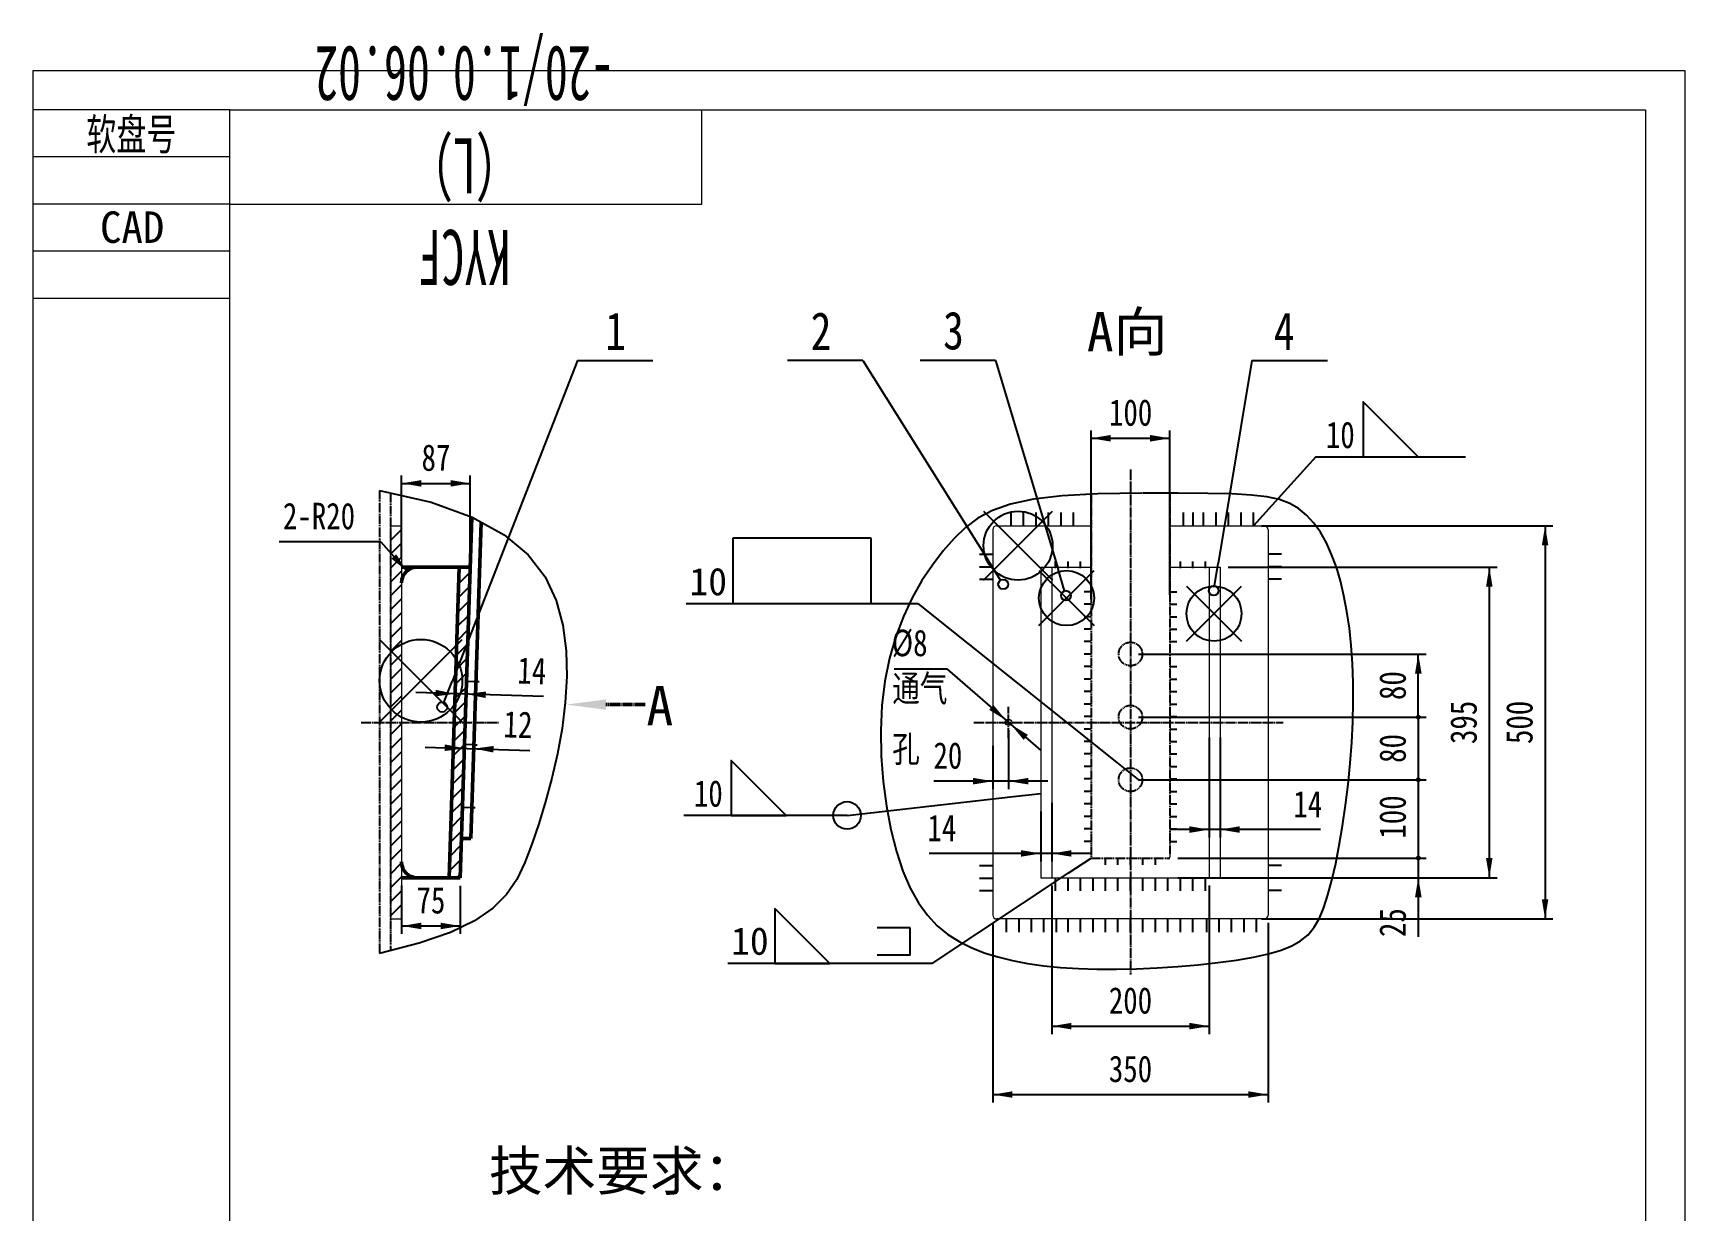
# Model space of a CAD drawing. Header units: millimetres. Extents: x 1505 to 130937, y -44938 to 37032.
# Drawn here: x 50762 to 52862, y -15433 to -13935 of the extents above; entities that cross this region are included whole.
import ezdxf

# ---------------------------------------------------------------- set-up
doc = ezdxf.new("R2010")
doc.units = ezdxf.units.MM
for name, pattern in [('ACISOTGB', [16, 11, -1, 1, -1, 1, -1]), ('AM_ISO08W050', [16, 13, -1, 1, -1]), ('AM_ISO08W050_1_1', [16, 13, -1, 1, -1]), ('AM_ISO08W050x2', [16, 13, -1, 1, -1])]:
    doc.linetypes.add(name, pattern=pattern)
doc.layers.get('0').update_dxf_attribs({"lineweight": 35})
for name, color, linetype, lineweight in [('1轮廓实线层', 7, 'Continuous', 18), ('6', 2, 'Continuous', 18), ('AM_0', 7, 'Continuous', 50), ('AM_1', 3, 'ACISOTGB', 25), ('AM_10', 7, 'AM_ISO08W050_1_1', 50), ('AM_12', 7, 'Continuous', 50), ('AM_4', 3, 'Continuous', 25), ('AM_5', 3, 'Continuous', 25), ('AM_6', 2, 'Continuous', 15), ('AM_7', 4, 'AM_ISO08W050', 25), ('AM_8', 1, 'Continuous', 25), ('AM_PAREF', 4, 'Continuous', 25), ('CDRAFT0', 7, 'Continuous', 18), ('RAHM2', 1, 'Continuous', 18), ('RAHM3', 2, 'Continuous', 18), ('RAHM5', 7, 'Continuous', 18), ('TILE1', 5, 'Continuous', 18), ('图层2', 2, 'Continuous', 18)]:
    doc.layers.add(name, color=color, linetype=linetype, lineweight=lineweight)
doc.styles.add('ACANSTS', font='')
doc.styles.add('ACGBTS_0.614814', font='', dxfattribs={"width": 0.61354})
doc.styles.add('HZ', font='', dxfattribs={"width": 0.7})
doc.styles.get("Standard").update_dxf_attribs({"font": 'txt', "width": 0.8})
doc.styles.get('ACANSTS').set_extended_font_data('宋体')
doc.styles.get('ACGBTS_0.614814').set_extended_font_data('宋体')
doc.styles.get('HZ').set_extended_font_data('宋体')
doc.dimstyles.new('AM_GB$0', dxfattribs={"dimtxt": 3.371484, "dimasz": 2.5, "dimexe": 1, "dimexo": 1, "dimgap": 2.088633, "dimtad": 1, "dimdsep": 46, "dimtxsty": 'Standard', "dimblk": 'NONE', "dimcen": 0, "dimdle": 5, "dimclrd": 256, "dimclre": 256, "dimclrt": 2, "dimadec": 0, "dimazin": 2, "dimtfac": 0.707107, "dimtdec": 3, "dimtmove": 2, "dimatfit": 3, "dimfxl": 1, "dimfrac": 2, "dimtolj": 1, "dimlwd": 18, "dimarcsym": 0})
doc.dimstyles.new('AM_GB$3', dxfattribs={"dimtxt": 3.371484, "dimasz": 2.5, "dimexe": 1, "dimexo": 1, "dimgap": 2.088633, "dimtad": 1, "dimdsep": 46, "dimtxsty": 'Standard', "dimblk": 'NONE', "dimcen": 0, "dimdle": 5, "dimclrd": 256, "dimclre": 256, "dimclrt": 2, "dimadec": 0, "dimazin": 2, "dimtfac": 0.707107, "dimtdec": 3, "dimtmove": 2, "dimatfit": 0, "dimfxl": 1, "dimfrac": 2, "dimtolj": 1, "dimlwd": 18, "dimarcsym": 0})
doc.dimstyles.new('AM_GB$4', dxfattribs={"dimtxt": 3.371484, "dimasz": 2.5, "dimexe": 1, "dimexo": 1, "dimgap": 2.088633, "dimtad": 1, "dimdsep": 46, "dimtxsty": 'Standard', "dimblk": 'NONE', "dimcen": 0, "dimdle": 5, "dimclrd": 256, "dimclre": 256, "dimclrt": 2, "dimadec": 0, "dimazin": 2, "dimtfac": 0.707107, "dimtdec": 3, "dimtofl": 0, "dimtmove": 2, "dimatfit": 0, "dimfxl": 1, "dimfrac": 2, "dimtolj": 1, "dimlwd": 18, "dimarcsym": 0})

# ---------------------------------------------------------------- blocks, each defined once
blk = doc.blocks.new('*X34')
at = {"layer": 'AM_PAREF'}
for p, q in [((51970.2, -14630.4), (52057.7, -14542.9)), ((51970.2, -14542.9), (52057.7, -14630.4))]:
    blk.add_line(p, q, dxfattribs=at)
blk.add_circle((52014, -14586.6), 43.8, dxfattribs=at)
blk = doc.blocks.new('*X35')
at = {"layer": 'AM_PAREF'}
for p, q in [((52228.1, -14708.1), (52298.1, -14638.1)), ((52228.1, -14638.1), (52298.1, -14708.1))]:
    blk.add_line(p, q, dxfattribs=at)
blk.add_circle((52263.1, -14673.1), 35, dxfattribs=at)
blk = doc.blocks.new('*X36')
at = {"layer": 'AM_PAREF'}
for p, q in [((52040.6, -14688.3), (52110.6, -14618.3)), ((52040.6, -14618.3), (52110.6, -14688.3))]:
    blk.add_line(p, q, dxfattribs=at)
blk.add_circle((52075.6, -14653.3), 35, dxfattribs=at)
blk = doc.blocks.new('*X151')
at = {"layer": 'CDRAFT0'}
for p, q in [((850, 2800), (850, 2920)), ((250, 2800), (850, 2800)), ((250, 50), (0, 50))]:
    blk.add_line(p, q, dxfattribs=at)
blk.add_lwpolyline([(250, 50), (250, 2920), (2050, 2920), (2050, 50), (250, 50)], dxfattribs=at)
at = {"layer": 'RAHM2'}
for p, q in [((250, 2860), (0, 2860)), ((250, 2740), (0, 2740)), ((250, 1130), (0, 1130)), ((250, 1010), (0, 1010)), ((250, 890), (0, 890)), ((250, 770), (0, 770)), ((250, 650), (0, 650)), ((250, 530), (0, 530)), ((250, 410), (0, 410)), ((250, 290), (0, 290)), ((250, 170), (0, 170)), ((250, 110), (0, 110))]:
    blk.add_line(p, q, dxfattribs=at)
at = {"layer": 'RAHM3'}
for p, q in [((250, 2920), (0, 2920)), ((250, 2800), (0, 2800)), ((250, 2680), (0, 2680)), ((250, 1070), (0, 1070)), ((250, 950), (0, 950)), ((250, 830), (0, 830)), ((250, 710), (0, 710)), ((250, 590), (0, 590)), ((250, 470), (0, 470)), ((250, 350), (0, 350)), ((250, 230), (0, 230))]:
    blk.add_line(p, q, dxfattribs=at)
at = {"layer": 'TILE1'}
blk.add_line((0, 0), (0, 2970), dxfattribs=at)
blk.add_lwpolyline([(0, 2970), (2100, 2970), (2100, 0), (0, 0)], dxfattribs=at)
at = {"layer": '6', "color": 1, "insert": (1915.8, 38.2), "char_height": 24.08, "width": 206.172, "attachment_point": 1, "line_spacing_factor": 1.37}
blk.add_mtext('原图幅：A4', dxfattribs=at)
at = {"layer": 'RAHM2', "char_height": 40, "attachment_point": 8}
for s, insert, width, style in [('软盘号', (125, 2864.4), 172.433, 'HZ'), ('CAD', (126, 2750), 122.333, 'ACANSTS'), ('借用件登记', (125, 594), 293.533, 'HZ'), ('描    图', (125, 534.7), 231, 'HZ'), ('描    校', (125, 414.4), 233.8, 'HZ'), ('旧底图登记号', (125, 293.8), 345.567, 'HZ'), ('底图登记号', (125, 173.8), 292.833, 'HZ')]:
    blk.add_mtext(s, dxfattribs=dict(at, insert=insert, width=width, style=style))
at = {"layer": 'RAHM5', "insert": (548.4, 2857.3), "char_height": 70, "width": 127.167, "attachment_point": 5, "rotation": 180, "style": 'ACGBTS_0.614814'}
blk.add_mtext('KYCF（L）-20/1.0.06.02', dxfattribs=at)
blk = doc.blocks.new('*X153')
at = {"layer": 'AM_5'}
for points in [[(52684, -14561.3), (52688.1, -14586.3), (52679.8, -14586.3)], [(52684, -15061.4), (52688.1, -15036.4), (52679.8, -15036.4)]]:
    blk.add_hatch(color=256, dxfattribs=at).paths.add_polyline_path(points, flags=0)
for p, q in [((52323.3, -14561.3), (52694, -14561.3)), ((52684, -14561.3), (52684, -15061.4)), ((52323.3, -15061.4), (52694, -15061.4))]:
    blk.add_line(p, q, dxfattribs=at)
at = {"layer": 'AM_5', "color": 2, "insert": (52651.5, -14811.4), "char_height": 33.71, "width": 75, "attachment_point": 5, "rotation": 90, "line_spacing_factor": 1.37}
blk.add_mtext('500', dxfattribs=at)
blk = doc.blocks.new('_NONE')
blk = doc.blocks.new('*X154')
at = {"layer": 'AM_5'}
for points in [[(52613, -14613.9), (52617.2, -14638.9), (52608.9, -14638.9)], [(52613, -15008.9), (52617.2, -14983.9), (52608.9, -14983.9)]]:
    blk.add_hatch(color=256, dxfattribs=at).paths.add_polyline_path(points, flags=0)
for p, q in [((52280.9, -14613.9), (52623, -14613.9)), ((52613, -14613.9), (52613, -15008.9)), ((52266.9, -15008.9), (52623, -15008.9))]:
    blk.add_line(p, q, dxfattribs=at)
at = {"layer": 'AM_5', "color": 2, "insert": (52580.5, -14811.4), "char_height": 33.71, "width": 75, "attachment_point": 5, "rotation": 90, "line_spacing_factor": 1.37}
blk.add_mtext('395', dxfattribs=at)
blk = doc.blocks.new('*X155')
at = {"layer": 'AM_8'}
for p, q in [((51303.5, -14616.6), (51306.1, -14613.9)), ((51302.9, -14634.8), (51317.3, -14620.4)), ((51301.7, -14671.4), (51316.2, -14656.9)), ((51302.3, -14653.1), (51316.8, -14638.6)), ((51301.1, -14689.6), (51315.6, -14675.1)), ((51300.5, -14707.9), (51315, -14693.4)), ((51300, -14726.1), (51314.4, -14711.7)), ((51299.4, -14744.4), (51313.8, -14729.9)), ((51298.8, -14762.7), (51313.3, -14748.2)), ((51298.2, -14780.9), (51312.7, -14766.5)), ((51297, -14817.4), (51311.5, -14803)), ((51297.6, -14799.2), (51312.1, -14784.7)), ((51296.5, -14835.7), (51310.9, -14821.2)), ((51295.9, -14854), (51310.3, -14839.5)), ((51295.3, -14872.2), (51309.8, -14857.8)), ((51294.7, -14890.5), (51309.2, -14876)), ((51294.1, -14908.8), (51308.6, -14894.3)), ((51292.9, -14945.3), (51307.4, -14930.8)), ((51293.5, -14927), (51308, -14912.6)), ((51292.4, -14963.5), (51306.8, -14949.1)), ((51291.8, -14981.8), (51306.2, -14967.3)), ((51291.2, -15000.1), (51305.7, -14985.6)), ((51300, -15008.9), (51305.1, -15003.9))]:
    blk.add_line(p, q, dxfattribs=at)
blk = doc.blocks.new('*X156')
at = {"layer": 'AM_8'}
for p, q in [((51216.4, -14562.2), (51217.2, -14561.4)), ((51216.4, -14579.9), (51230.4, -14565.9)), ((51216.4, -14597.6), (51230.4, -14583.6)), ((51216.4, -14615.3), (51230.4, -14601.3)), ((51216.4, -14633), (51230.4, -14619)), ((51216.4, -14650.6), (51230.4, -14636.6)), ((51216.4, -14668.3), (51230.4, -14654.3)), ((51216.4, -14686), (51230.4, -14672)), ((51216.4, -14703.7), (51230.4, -14689.7)), ((51216.4, -14721.3), (51230.4, -14707.3)), ((51216.4, -14739), (51230.4, -14725)), ((51216.4, -14756.7), (51230.4, -14742.7)), ((51216.4, -14774.4), (51230.4, -14760.4)), ((51216.4, -14792.1), (51230.4, -14778.1)), ((51216.4, -14809.7), (51230.4, -14795.7)), ((51216.4, -14827.4), (51230.4, -14813.4)), ((51216.4, -14845.1), (51230.4, -14831.1)), ((51216.4, -14862.8), (51230.4, -14848.8)), ((51216.4, -14880.4), (51230.4, -14866.4)), ((51216.4, -14898.1), (51230.4, -14884.1)), ((51216.4, -14915.8), (51230.4, -14901.8)), ((51216.4, -14933.5), (51230.4, -14919.5)), ((51216.4, -14951.2), (51230.4, -14937.2)), ((51216.4, -14968.8), (51230.4, -14954.8)), ((51216.4, -14986.5), (51230.4, -14972.5)), ((51216.4, -15004.2), (51230.4, -14990.2)), ((51216.4, -15021.9), (51230.4, -15007.9)), ((51216.4, -15039.5), (51230.4, -15025.5)), ((51216.4, -15057.2), (51230.4, -15043.2)), ((51229.9, -15061.4), (51230.4, -15060.9))]:
    blk.add_line(p, q, dxfattribs=at)
blk = doc.blocks.new('*X157')
at = {"layer": 'AM_5'}
for points in [[(51230.4, -14507.4), (51255.4, -14503.3), (51255.4, -14511.6)], [(51317.6, -14507.4), (51292.6, -14503.3), (51292.6, -14511.6)]]:
    blk.add_hatch(color=256, dxfattribs=at).paths.add_polyline_path(points, flags=0)
for p, q in [((51230.4, -14603.9), (51230.4, -14497.4)), ((51230.4, -14507.4), (51317.6, -14507.4)), ((51317.6, -14603.9), (51317.6, -14497.4))]:
    blk.add_line(p, q, dxfattribs=at)
at = {"layer": 'AM_5', "color": 2, "insert": (51274, -14474.9), "char_height": 33.71, "width": 48, "attachment_point": 5, "line_spacing_factor": 1.37}
blk.add_mtext('87', dxfattribs=at)
blk = doc.blocks.new('*X158')
at = {"layer": 'AM_5'}
for points in [[(51230.4, -15070.3), (51255.4, -15066.1), (51255.4, -15074.4)], [(51304.9, -15070.3), (51279.9, -15066.1), (51279.9, -15074.4)]]:
    blk.add_hatch(color=256, dxfattribs=at).paths.add_polyline_path(points, flags=0)
for p, q in [((51230.4, -15018.9), (51230.4, -15080.3)), ((51304.9, -15019.4), (51304.9, -15080.3)), ((51230.4, -15070.3), (51304.9, -15070.3))]:
    blk.add_line(p, q, dxfattribs=at)
at = {"layer": 'AM_5', "color": 2, "insert": (51267.6, -15037.8), "char_height": 33.71, "width": 48, "attachment_point": 5, "line_spacing_factor": 1.37}
blk.add_mtext('75', dxfattribs=at)
blk = doc.blocks.new('*X159')
at = {"layer": 'AM_5'}
for points in [[(51298.4, -14775), (51273.3, -14778.3), (51273.5, -14770)], [(51312.4, -14775.4), (51337.2, -14780.4), (51337.5, -14772.1)]]:
    blk.add_hatch(color=256, dxfattribs=at).paths.add_polyline_path(points, flags=0)
for p, q in [((51410.8, -14778.6), (51248.4, -14773.4)), ((51297.5, -14801.4), (51298.7, -14765)), ((51311.6, -14801.4), (51312.7, -14765.4))]:
    blk.add_line(p, q, dxfattribs=at)
at = {"layer": 'AM_5', "color": 2, "insert": (51395.9, -14745.6), "char_height": 33.71, "width": 44.76, "attachment_point": 5, "rotation": 358.1672, "line_spacing_factor": 1.37}
blk.add_mtext('14', dxfattribs=at)
blk = doc.blocks.new('*X160')
at = {"layer": 'AM_5'}
for points in [[(51310.2, -14844.4), (51285.3, -14839.4), (51285.1, -14847.8)], [(51322.2, -14844.8), (51347.3, -14841.4), (51347, -14849.7)]]:
    blk.add_hatch(color=256, dxfattribs=at).paths.add_polyline_path(points, flags=0)
for p, q in [((51260.2, -14842.8), (51393.2, -14847.1)), ((51310.4, -14838.2), (51310.5, -14834.4)), ((51322.4, -14838.6), (51322.5, -14834.8))]:
    blk.add_line(p, q, dxfattribs=at)
at = {"layer": 'AM_5', "color": 2, "insert": (51378.3, -14814.1), "char_height": 33.71, "width": 43.26, "attachment_point": 5, "rotation": 358.1672, "line_spacing_factor": 1.37}
blk.add_mtext('12', dxfattribs=at)
blk = doc.blocks.new('*X161')
at = {"layer": 'AM_5'}
blk.add_hatch(color=256, dxfattribs=at).paths.add_polyline_path([(51237, -14619), (51223.5, -14597.6), (51217.3, -14603.1)], flags=0)
for q in [(51074.8, -14581.7), (51237, -14619)]:
    blk.add_line((51203.8, -14581.7), q, dxfattribs=at)
at = {"layer": 'AM_5', "color": 2, "insert": (51125.3, -14549.2), "char_height": 33.71, "width": 194, "attachment_point": 5, "line_spacing_factor": 1.37}
blk.add_mtext('2-R20', dxfattribs=at)
blk = doc.blocks.new('*X162')
at = {"layer": 'AM_5'}
for points in [[(51981.9, -15284.7), (52006.9, -15280.5), (52006.9, -15288.8)], [(52331.9, -15284.7), (52306.9, -15280.5), (52306.9, -15288.8)]]:
    blk.add_hatch(color=256, dxfattribs=at).paths.add_polyline_path(points, flags=0)
for p, q in [((51981.9, -15066.4), (51981.9, -15294.7)), ((52331.9, -15066.4), (52331.9, -15294.7)), ((51981.9, -15284.7), (52331.9, -15284.7))]:
    blk.add_line(p, q, dxfattribs=at)
at = {"layer": 'AM_5', "color": 2, "insert": (52156.9, -15252.2), "char_height": 33.71, "width": 75, "attachment_point": 5, "line_spacing_factor": 1.37}
blk.add_mtext('350', dxfattribs=at)
blk = doc.blocks.new('*X163')
at = {"layer": 'AM_5'}
for points in [[(52056.9, -15197.7), (52081.9, -15193.5), (52081.9, -15201.8)], [(52256.9, -15197.7), (52231.9, -15193.5), (52231.9, -15201.8)]]:
    blk.add_hatch(color=256, dxfattribs=at).paths.add_polyline_path(points, flags=0)
for p, q in [((52056.9, -15018.9), (52056.9, -15207.7)), ((52256.9, -15018.9), (52256.9, -15207.7)), ((52056.9, -15197.7), (52256.9, -15197.7))]:
    blk.add_line(p, q, dxfattribs=at)
at = {"layer": 'AM_5', "color": 2, "insert": (52156.9, -15165.2), "char_height": 33.71, "width": 75, "attachment_point": 5, "line_spacing_factor": 1.37}
blk.add_mtext('200', dxfattribs=at)
blk = doc.blocks.new('*X164')
at = {"layer": 'AM_5'}
for points in [[(52106.9, -14450.1), (52131.9, -14445.9), (52131.9, -14454.3)], [(52206.9, -14450.1), (52181.9, -14445.9), (52181.9, -14454.3)]]:
    blk.add_hatch(color=256, dxfattribs=at).paths.add_polyline_path(points, flags=0)
for p, q in [((52106.9, -14654.5), (52106.9, -14440.1)), ((52206.9, -14649), (52206.9, -14440.1)), ((52106.9, -14450.1), (52206.9, -14450.1))]:
    blk.add_line(p, q, dxfattribs=at)
at = {"layer": 'AM_5', "color": 2, "insert": (52157.1, -14417.6), "char_height": 33.71, "width": 69, "attachment_point": 5, "line_spacing_factor": 1.37}
blk.add_mtext('100', dxfattribs=at)
blk = doc.blocks.new('*X165')
at = {"layer": 'AM_5'}
for points in [[(52256.9, -14947.7), (52231.9, -14951.9), (52231.9, -14943.5)], [(52270.9, -14947.7), (52295.9, -14951.9), (52295.9, -14943.5)]]:
    blk.add_hatch(color=256, dxfattribs=at).paths.add_polyline_path(points, flags=0)
for p, q in [((52256.9, -14830.4), (52256.9, -14957.7)), ((52270.9, -14830.4), (52270.9, -14957.7)), ((52398.3, -14947.7), (52206.9, -14947.7))]:
    blk.add_line(p, q, dxfattribs=at)
at = {"layer": 'AM_5', "color": 2, "insert": (52382.3, -14915.2), "char_height": 33.71, "width": 43.5, "attachment_point": 5, "line_spacing_factor": 1.37}
blk.add_mtext('14', dxfattribs=at)
blk = doc.blocks.new('*X166')
at = {"layer": 'AM_5'}
for points in [[(52042.9, -14978.1), (52017.9, -14982.2), (52017.9, -14973.9)], [(52056.9, -14978.1), (52081.9, -14982.2), (52081.9, -14973.9)]]:
    blk.add_hatch(color=256, dxfattribs=at).paths.add_polyline_path(points, flags=0)
for p, q in [((52042.9, -14924.6), (52042.9, -14988.1)), ((52056.9, -14913.8), (52056.9, -14988.1)), ((52106.9, -14978.1), (51901.1, -14978.1))]:
    blk.add_line(p, q, dxfattribs=at)
at = {"layer": 'AM_5', "color": 2, "insert": (51917.1, -14945.6), "char_height": 33.71, "width": 43.5, "attachment_point": 5, "line_spacing_factor": 1.37}
blk.add_mtext('14', dxfattribs=at)
blk = doc.blocks.new('*X167')
at = {"layer": 'AM_5'}
h = blk.add_hatch(color=256, dxfattribs=at)
edge = h.paths.add_edge_path(flags=0)
edge.add_arc((52522.8, -14983.9), 3.12, 0, 360)
blk.add_hatch(color=256, dxfattribs=at).paths.add_polyline_path([(52522.8, -15008.9), (52527, -15033.9), (52518.6, -15033.9)], flags=0)
for p, q in [((52522.8, -14933.9), (52522.8, -15084)), ((52216.9, -14983.9), (52532.8, -14983.9)), ((52216.9, -15008.9), (52532.8, -15008.9))]:
    blk.add_line(p, q, dxfattribs=at)
at = {"layer": 'AM_5', "color": 2, "insert": (52490.3, -15066), "char_height": 33.71, "width": 48, "attachment_point": 5, "rotation": 90, "line_spacing_factor": 1.37}
blk.add_mtext('25', dxfattribs=at)
blk = doc.blocks.new('_DOTSMALL')
at = {"color": 0, "linetype": 'ByBlock', "const_width": 0.5}
blk.add_lwpolyline([(-0.0625, 0, 1), (0.0625, 0, 1)], format="xyb", close=True, dxfattribs=at)
blk = doc.blocks.new('*X169')
at = {"layer": 'AM_5'}
h = blk.add_hatch(color=256, dxfattribs=at)
edge = h.paths.add_edge_path(flags=0)
edge.add_arc((52522.8, -14884.3), 3.12, 0, 360)
h = blk.add_hatch(color=256, dxfattribs=at)
edge = h.paths.add_edge_path(flags=0)
edge.add_arc((52522.8, -14983.9), 3.12, 0, 360)
for p, q in [((52166.9, -14884.3), (52532.8, -14884.3)), ((52522.8, -14884.3), (52522.8, -14983.9)), ((52216.9, -14983.9), (52532.8, -14983.9))]:
    blk.add_line(p, q, dxfattribs=at)
at = {"layer": 'AM_5', "color": 2, "insert": (52490.3, -14931.7), "char_height": 33.71, "width": 69, "attachment_point": 5, "rotation": 90, "line_spacing_factor": 1.37}
blk.add_mtext('100', dxfattribs=at)
blk = doc.blocks.new('*X170')
at = {"layer": 'AM_5'}
h = blk.add_hatch(color=256, dxfattribs=at)
edge = h.paths.add_edge_path(flags=0)
edge.add_arc((52522.8, -14804.8), 3.12, 0, 360)
h = blk.add_hatch(color=256, dxfattribs=at)
edge = h.paths.add_edge_path(flags=0)
edge.add_arc((52522.8, -14884.3), 3.12, 0, 360)
for p, q in [((52166.9, -14804.8), (52532.8, -14804.8)), ((52522.8, -14804.8), (52522.8, -14884.3)), ((52166.9, -14884.3), (52532.8, -14884.3))]:
    blk.add_line(p, q, dxfattribs=at)
at = {"layer": 'AM_5', "color": 2, "insert": (52490.3, -14844.5), "char_height": 33.71, "width": 48, "attachment_point": 5, "rotation": 90, "line_spacing_factor": 1.37}
blk.add_mtext('80', dxfattribs=at)
blk = doc.blocks.new('*X171')
at = {"layer": 'AM_5'}
blk.add_hatch(color=256, dxfattribs=at).paths.add_polyline_path([(52522.8, -14724.5), (52518.6, -14749.5), (52527, -14749.5)], flags=0)
h = blk.add_hatch(color=256, dxfattribs=at)
edge = h.paths.add_edge_path(flags=0)
edge.add_arc((52522.8, -14804.8), 3.12, 0, 360)
for p, q in [((52166.9, -14724.5), (52532.8, -14724.5)), ((52522.8, -14804.8), (52522.8, -14724.5)), ((52166.9, -14804.8), (52532.8, -14804.8))]:
    blk.add_line(p, q, dxfattribs=at)
at = {"layer": 'AM_5', "color": 2, "insert": (52490.3, -14764.6), "char_height": 33.71, "width": 48, "attachment_point": 5, "rotation": 90, "line_spacing_factor": 1.37}
blk.add_mtext('80', dxfattribs=at)
blk = doc.blocks.new('*X172')
at = {"layer": 'AM_5', "color": 3}
for p, q in [((52392.6, -14473.6), (52336.8, -14535.4)), ((52392.6, -14473.6), (52582.6, -14473.6)), ((52336.8, -14535.4), (52313.3, -14561.4))]:
    blk.add_line(p, q, dxfattribs=at)
at = {"layer": 'AM_5', "color": 2}
blk.add_lwpolyline([(52452.6, -14473.6), (52522.6, -14473.6), (52452.6, -14403.6), (52452.6, -14473.6)], dxfattribs=at)
at = {"layer": 'AM_5', "color": 2, "insert": (52405.3, -14463.1), "char_height": 33.71, "width": 42, "attachment_point": 7, "line_spacing_factor": 1.37}
blk.add_mtext('10', dxfattribs=at)
blk = doc.blocks.new('*X173')
at = {"layer": 'AM_5', "color": 3}
for p, q in [((52077.7, -15003.3), (52106.9, -14983.9)), ((51904.9, -15118), (52077.7, -15003.3)), ((51904.9, -15118), (51644.9, -15118))]:
    blk.add_line(p, q, dxfattribs=at)
at = {"layer": 'AM_5', "color": 2}
for p, q in [((51774.9, -15118), (51704.9, -15048)), ((51704.9, -15048), (51704.9, -15118)), ((51876.9, -15072.5), (51834.9, -15072.5)), ((51876.9, -15107.5), (51876.9, -15072.5)), ((51704.9, -15118), (51774.9, -15118)), ((51876.9, -15107.5), (51834.9, -15107.5))]:
    blk.add_line(p, q, dxfattribs=at)
at = {"layer": 'AM_5', "color": 2, "insert": (51696.9, -15107.5), "char_height": 35, "width": 155, "attachment_point": 9, "style": 'ACANSTS'}
blk.add_mtext('10', dxfattribs=at)
blk = doc.blocks.new('*X174')
at = {"layer": 'AM_5', "color": 2}
for p, q in [((51651.9, -14660.8), (51651.9, -14576.8)), ((51651.9, -14576.8), (51826.9, -14576.8)), ((51826.9, -14576.8), (51826.9, -14660.8))]:
    blk.add_line(p, q, dxfattribs=at)
at = {"layer": 'AM_5', "color": 3}
for p, q in [((51886.9, -14660.8), (51591.9, -14660.8)), ((51886.9, -14660.8), (52139.5, -14862.5)), ((52139.5, -14862.5), (52166.9, -14884.3))]:
    blk.add_line(p, q, dxfattribs=at)
at = {"layer": 'AM_5', "color": 2, "insert": (51644, -14650.3), "char_height": 35, "width": 155, "attachment_point": 9, "style": 'ACANSTS'}
blk.add_mtext('10', dxfattribs=at)
blk = doc.blocks.new('*X181')
at = {"layer": 'AM_5', "color": 3}
for p, q in [((51816.7, -14351), (51720.8, -14351)), ((51816.7, -14351), (51976.5, -14606.1)), ((51991.8, -14630.5), (51976.5, -14606.1))]:
    blk.add_line(p, q, dxfattribs=at)
blk.add_circle((51995.1, -14635.8), 6.25, dxfattribs=at)
at = {"layer": 'AM_5', "color": 2, "insert": (51750.4, -14337.9), "char_height": 48.2, "width": 30, "attachment_point": 7, "line_spacing_factor": 1.37}
blk.add_mtext('2', dxfattribs=at)
blk = doc.blocks.new('*X182')
at = {"layer": 'AM_5', "color": 3}
for p, q in [((51985.2, -14351), (51889.4, -14351)), ((51985.2, -14351), (52064.8, -14616.6)), ((52073.1, -14644.1), (52064.8, -14616.6))]:
    blk.add_line(p, q, dxfattribs=at)
blk.add_circle((52074.9, -14650.1), 6.25, dxfattribs=at)
at = {"layer": 'AM_5', "color": 2, "insert": (51918.8, -14337.9), "char_height": 48.2, "width": 30, "attachment_point": 7, "line_spacing_factor": 1.37}
blk.add_mtext('3', dxfattribs=at)
blk = doc.blocks.new('*X183')
at = {"layer": 'AM_5', "color": 3}
for p, q in [((52311.3, -14351), (52268.4, -14609.3)), ((52311.3, -14351), (52407.2, -14351)), ((52263.6, -14637.7), (52268.4, -14609.3))]:
    blk.add_line(p, q, dxfattribs=at)
blk.add_circle((52262.6, -14643.9), 6.25, dxfattribs=at)
at = {"layer": 'AM_5', "color": 2, "insert": (52339.2, -14337.9), "char_height": 48.2, "width": 32.143, "attachment_point": 7, "line_spacing_factor": 1.37}
blk.add_mtext('4', dxfattribs=at)
blk = doc.blocks.new('*X184')
at = {"layer": 'AM_PAREF'}
for p, q in [((51202.4, -14810.9), (51307.4, -14705.9)), ((51202.4, -14705.9), (51307.4, -14810.9))]:
    blk.add_line(p, q, dxfattribs=at)
blk.add_circle((51254.9, -14758.4), 52.5, dxfattribs=at)
blk = doc.blocks.new('*X185')
at = {"layer": 'AM_5', "color": 3}
for p, q in [((51453.8, -14351), (51294.6, -14759.3)), ((51453.8, -14351), (51549.6, -14351)), ((51284.2, -14786.1), (51294.6, -14759.3))]:
    blk.add_line(p, q, dxfattribs=at)
blk.add_circle((51281.9, -14792), 6.25, dxfattribs=at)
at = {"layer": 'AM_5', "color": 2, "insert": (51489.2, -14337.9), "char_height": 48.2, "width": 20, "attachment_point": 7, "line_spacing_factor": 1.37}
blk.add_mtext('1', dxfattribs=at)
blk = doc.blocks.new('*X186')
at = {"layer": 'AM_5', "color": 3}
for p, q in [((51796.6, -14929.7), (52008.1, -14905.6)), ((52008.1, -14905.6), (52042.9, -14901.7)), ((51796.6, -14929.7), (51589.1, -14929.7))]:
    blk.add_line(p, q, dxfattribs=at)
at = {"layer": 'AM_5', "color": 2}
blk.add_lwpolyline([(51649.1, -14929.7), (51719.1, -14929.7), (51649.1, -14859.7), (51649.1, -14929.7)], dxfattribs=at)
blk.add_circle((51796.6, -14929.7), 17.5, dxfattribs=at)
at = {"layer": 'AM_5', "color": 2, "insert": (51601.9, -14919.2), "char_height": 33.71, "width": 42, "attachment_point": 7, "line_spacing_factor": 1.37}
blk.add_mtext('10', dxfattribs=at)
blk = doc.blocks.new('*X187')
at = {"layer": 'AM_5'}
for points in [[(51981.9, -14886.2), (51956.9, -14890.3), (51956.9, -14882)], [(52001.9, -14886.2), (52026.9, -14890.3), (52026.9, -14882)]]:
    blk.add_hatch(color=256, dxfattribs=at).paths.add_polyline_path(points, flags=0)
for p, q in [((52001.9, -14821.4), (52001.9, -14896.2)), ((51981.9, -14841.2), (51981.9, -14896.2)), ((52051.9, -14886.2), (51906.8, -14886.2))]:
    blk.add_line(p, q, dxfattribs=at)
at = {"layer": 'AM_5', "color": 2, "insert": (51924.8, -14853.7), "char_height": 33.71, "width": 48, "attachment_point": 5, "line_spacing_factor": 1.37}
blk.add_mtext('20', dxfattribs=at)
blk = doc.blocks.new('*X188')
at = {"layer": 'AM_5'}
for points in [[(51998.9, -14808.8), (51982.7, -14789.3), (51977.3, -14795.5)], [(52004.9, -14814), (52026.5, -14827.3), (52021.1, -14833.6)]]:
    blk.add_hatch(color=256, dxfattribs=at).paths.add_polyline_path(points, flags=0)
for q in [(51856.7, -14743.6), (52042.7, -14846.8)]:
    blk.add_line((51923.7, -14743.6), q, dxfattribs=at)
at = {"layer": 'AM_5', "color": 2, "insert": (51876.2, -14711.1), "char_height": 33.71, "width": 52.5, "attachment_point": 5, "line_spacing_factor": 1.37}
blk.add_mtext('%%C8', dxfattribs=at)

msp = doc.modelspace()

# ---------------------------------------------------------------- hatches: boundary and pattern name
at = {"layer": 'AM_10', "linetype": 'AM_ISO08W050_1_1', "lineweight": 50}
msp.add_hatch(color=2, dxfattribs=at).paths.add_polyline_path([(51490.01301, -14795.31369), (51440.01301, -14788.73107), (51440.01301, -14788.73107), (51490.01301, -14782.14844)], flags=0)

# ---------------------------------------------------------------- linework, layer by layer
at = {"layer": '1轮廓实线层'}
for p, q in [((51216.35981, -14561.40813), (51216.35981, -15061.40813)), ((51216.35981, -14561.40813), (51230.35981, -14561.40813)), ((51230.35981, -14561.40813), (51230.35981, -15061.40813)), ((51981.88572, -14566.40813), (51981.88572, -15056.40813)), ((51986.88572, -14561.40813), (52106.88572, -14561.40813)), ((52206.88572, -14561.40813), (52326.88572, -14561.40813)), ((52331.88572, -14566.40813), (52331.88572, -15056.40813)), ((52042.88572, -14613.90813), (52106.88572, -14613.90813)), ((52042.88572, -14613.90813), (52042.88572, -15008.90813)), ((52056.88572, -14613.90813), (52056.88572, -15008.90813)), ((52206.88572, -14613.90813), (52270.88572, -14613.90813)), ((52256.88572, -14613.90813), (52256.88572, -15008.90813)), ((52270.88572, -14613.90813), (52270.88572, -15008.90813)), ((52042.88572, -15008.90813), (52270.88572, -15008.90813)), ((52042.88572, -15008.90813), (52270.88572, -15008.90813)), ((51216.35981, -15061.40813), (51230.35981, -15061.40813)), ((52326.88572, -15061.40813), (51986.88572, -15061.40813))]:
    msp.add_line(p, q, dxfattribs=at)
at = {"layer": 'AM_0'}
for p, q in [((51319.59296, -14550.24741), (51304.91633, -15008.90813)), ((51331.39274, -14556.69657), (51318.52242, -14958.90775)), ((51230.35981, -14613.90813), (51317.55589, -14613.90813)), ((51303.54872, -14613.90813), (51290.90916, -15008.90813)), ((51306.45195, -14958.95955), (51318.52242, -14958.90775)), ((51304.91633, -15008.90813), (51230.35981, -15008.90813))]:
    msp.add_line(p, q, dxfattribs=at)
for centre, start, end in [((51250.35981, -14633.90813), 90, 180), ((51250.35981, -14988.90813), 180, 270), ((51250.35981, -14988.90813), 180, 270)]:
    msp.add_arc(centre, 20, start, end, dxfattribs=at)
at = {"layer": 'AM_1', "linetype": 'ACISOTGB', "lineweight": 25}
for p, q in [((51202.35981, -14516.49907), (51202.35981, -15105.32158)), ((51216.35981, -14519.82456), (51216.35981, -15101.70796)), ((52106.88572, -14521.17662), (52106.88572, -14983.90775)), ((52206.88572, -14519.85384), (52206.88572, -14983.90775)), ((52106.88572, -14983.90775), (52206.88572, -14983.90775))]:
    msp.add_line(p, q, dxfattribs=at)
for centre in [(52156.88572, -14724.50256), (52156.88572, -14804.75606), (52156.88572, -14884.33134)]:
    msp.add_circle(centre, 15, dxfattribs=at)
at = {"layer": 'AM_10', "color": 2, "linetype": 'AM_ISO08W050_1_1', "lineweight": 50}
msp.add_line((51540.01301, -14788.73107), (51490.01301, -14788.73107), dxfattribs=at)
at = {"layer": 'AM_4'}
for points in [[(51202.35981, -14516.49907), (51267.71713, -14531.43711), (51319.99088, -14550.3917), (51360.61956, -14572.85808), (51391.04167, -14598.33149), (51412.69573, -14626.30717), (51427.02025, -14656.28037), (51435.45374, -14687.74631), (51439.43471, -14720.20024), (51440.23011, -14753.15956), (51438.42067, -14786.23025), (51434.41557, -14819.04048), (51428.624, -14851.21837), (51421.45512, -14882.3921), (51413.31812, -14912.18979), (51404.62217, -14940.23961), (51395.77644, -14966.1697), (51386.8652, -14989.71103), (51376.67301, -15011.00584), (51363.65951, -15030.2992), (51346.28433, -15047.83618), (51323.00714, -15063.86184), (51292.28755, -15078.62125), (51252.58523, -15092.35948), (51202.35981, -15105.32158)], [(52171.38735, -14519.82456), (52115.46034, -14520.67329), (52069.9999, -14523.24921), (52033.50196, -14527.59693), (52004.46248, -14533.76104), (51981.37742, -14541.78615), (51962.74273, -14551.71685), (51947.05436, -14563.59776), (51932.80825, -14577.47346), (51918.80164, -14593.37538), (51905.03684, -14611.28219), (51891.81742, -14631.15937), (51879.44696, -14652.97241), (51868.22904, -14676.68679), (51858.46723, -14702.268), (51850.46513, -14729.68151), (51844.5263, -14758.89283), (51840.8761, -14789.76473), (51839.42692, -14821.74922), (51840.01291, -14854.1956), (51842.46826, -14886.45317), (51846.62712, -14917.87124), (51852.32365, -14947.79912), (51859.39202, -14975.58611), (51867.66639, -15000.58151), (51877.00739, -15022.29539), (51887.38152, -15040.88088), (51898.78173, -15056.65186), (51911.20098, -15069.92221), (51924.63224, -15081.00584), (51939.06845, -15090.21662), (51954.50259, -15097.86843), (51970.9276, -15104.27518), (51988.33993, -15109.70535), (52006.74988, -15114.24586), (52026.17126, -15117.93823), (52046.61785, -15120.82399), (52068.10345, -15122.94466), (52090.64185, -15124.34177), (52114.24684, -15125.05683), (52138.9322, -15125.13139), (52164.6243, -15124.60323), (52190.89969, -15123.49528), (52217.2475, -15121.82674), (52243.15683, -15119.61679), (52268.11682, -15116.88465), (52291.61658, -15113.64951), (52313.14523, -15109.93056), (52332.19188, -15105.747), (52348.39032, -15101.0652), (52361.9529, -15095.64015), (52373.23662, -15089.17403), (52382.59851, -15081.369), (52390.39558, -15071.92722), (52396.98483, -15060.55086), (52402.72328, -15046.94209), (52407.96794, -15030.80308), (52413.004, -15011.95693), (52417.82942, -14990.71059), (52422.37033, -14967.49192), (52426.55285, -14942.72882), (52430.30314, -14916.84916), (52433.54731, -14890.28082), (52436.21151, -14863.45168), (52438.22186, -14836.78963), (52439.51706, -14810.663), (52440.086, -14785.20205), (52439.93014, -14760.47746), (52439.05092, -14736.55995), (52437.4498, -14713.52022), (52435.12823, -14691.42896), (52432.08766, -14670.35689), (52428.32955, -14650.37471), (52423.85142, -14631.55561), (52418.63509, -14613.98284), (52412.65848, -14597.74211), (52405.8995, -14582.91916), (52398.33603, -14569.59971), (52389.946, -14557.86948), (52380.7073, -14547.81422), (52370.59785, -14539.51964), (52359.43269, -14533.01873), (52346.37547, -14528.13342), (52330.42701, -14524.63293), (52310.5881, -14522.28644), (52285.85954, -14520.86317), (52255.24213, -14520.13229), (52217.73668, -14519.86302), (52172.34399, -14519.82456)]]:
    msp.add_lwpolyline(points, dxfattribs=at)
at = {"layer": 'AM_7', "linetype": 'AM_ISO08W050', "lineweight": 25}
for p, q in [((52156.88572, -14490.00351), (52156.88572, -15131.81713)), ((52001.88572, -14831.24875), (52001.88572, -14791.56752)), ((51178.73105, -14811.40813), (51353.48476, -14811.40813)), ((51957.59886, -14811.40813), (52350.84526, -14811.40813))]:
    msp.add_line(p, q, dxfattribs=at)
at = {"layer": 'AM_7', "linetype": 'AM_ISO08W050x2', "lineweight": 25}
for p, q in [((51311.39955, -14758.94005), (51328.97856, -14759.50256)), ((51308.82867, -14839.28291), (51326.40767, -14839.84542)), ((51306.27007, -14919.24199), (51323.84907, -14919.80449))]:
    msp.add_line(p, q, dxfattribs=at)
at = {"layer": 'AM_8'}
for p, q in [((52005.11471, -14561.34337), (52005.11471, -14544.50264)), ((52020.98971, -14561.34337), (52020.98971, -14544.50264)), ((52036.86471, -14561.34337), (52036.86471, -14544.50264)), ((52052.73971, -14561.34337), (52052.73971, -14544.50264)), ((52068.61471, -14561.34337), (52068.61471, -14544.50264)), ((52084.48971, -14561.34337), (52084.48971, -14544.50264)), ((52224.35917, -14561.34337), (52224.35917, -14544.50264)), ((52236.733, -14561.34337), (52236.733, -14544.50264)), ((52249.84706, -14561.34337), (52249.84706, -14544.50264)), ((52265.72206, -14561.34337), (52265.72206, -14544.50264)), ((52281.59706, -14561.34337), (52281.59706, -14544.50264)), ((52297.47206, -14561.34337), (52297.47206, -14544.50264)), ((52313.34706, -14561.34337), (52313.34706, -14544.50264)), ((51965.04499, -14597.58189), (51981.88572, -14597.58189)), ((51965.04499, -14613.45689), (51981.88572, -14613.45689)), ((52061.63572, -14615.06703), (52061.63572, -14606.64667)), ((52077.51072, -14615.06703), (52077.51072, -14606.64667)), ((52093.38572, -14615.06703), (52093.38572, -14606.64667)), ((52220.38572, -14615.06703), (52220.38572, -14606.64667)), ((52236.26072, -14615.06703), (52236.26072, -14606.64667)), ((52252.13572, -14615.06703), (52252.13572, -14606.64667)), ((52348.72645, -14597.58189), (52331.88572, -14597.58189)), ((52348.72645, -14613.45689), (52331.88572, -14613.45689)), ((51965.04499, -14629.33189), (51981.88572, -14629.33189)), ((52348.72645, -14629.33189), (52331.88572, -14629.33189)), ((52106.48426, -14645.21616), (52098.06389, -14645.21616)), ((52207.28718, -14645.21616), (52215.70754, -14645.21616)), ((52106.48426, -14661.09116), (52098.06389, -14661.09116)), ((52106.48426, -14676.96616), (52098.06389, -14676.96616)), ((52207.28718, -14661.09116), (52215.70754, -14661.09116)), ((52207.28718, -14676.96616), (52215.70754, -14676.96616)), ((52106.48426, -14692.84116), (52098.06389, -14692.84116)), ((52207.28718, -14692.84116), (52215.70754, -14692.84116)), ((52106.48426, -14708.71616), (52098.06389, -14708.71616)), ((52207.28718, -14708.71616), (52215.70754, -14708.71616)), ((52106.48426, -14724.59116), (52098.06389, -14724.59116)), ((52106.48426, -14740.46616), (52098.06389, -14740.46616)), ((52207.28718, -14724.59116), (52215.70754, -14724.59116)), ((52207.28718, -14740.46616), (52215.70754, -14740.46616)), ((52106.48426, -14756.34116), (52098.06389, -14756.34116)), ((52207.28718, -14756.34116), (52215.70754, -14756.34116)), ((52106.48426, -14772.21616), (52098.06389, -14772.21616)), ((52207.28718, -14772.21616), (52215.70754, -14772.21616)), ((52106.48426, -14788.09116), (52098.06389, -14788.09116)), ((52106.48426, -14803.96616), (52098.06389, -14803.96616)), ((52207.28718, -14788.09116), (52215.70754, -14788.09116)), ((52207.28718, -14803.96616), (52215.70754, -14803.96616)), ((52106.48426, -14819.84116), (52098.06389, -14819.84116)), ((52207.28718, -14819.84116), (52215.70754, -14819.84116)), ((52106.48426, -14835.71616), (52098.06389, -14835.71616)), ((52207.28718, -14835.71616), (52215.70754, -14835.71616)), ((52106.48426, -14851.59116), (52098.06389, -14851.59116)), ((52106.48426, -14867.46616), (52098.06389, -14867.46616)), ((52207.28718, -14851.59116), (52215.70754, -14851.59116)), ((52207.28718, -14867.46616), (52215.70754, -14867.46616)), ((52106.48426, -14883.34116), (52098.06389, -14883.34116)), ((52207.28718, -14883.34116), (52215.70754, -14883.34116)), ((52106.48426, -14899.21616), (52098.06389, -14899.21616)), ((52207.28718, -14899.21616), (52215.70754, -14899.21616)), ((52106.48426, -14915.09116), (52098.06389, -14915.09116)), ((52106.48426, -14930.96616), (52098.06389, -14930.96616)), ((52207.28718, -14915.09116), (52215.70754, -14915.09116)), ((52207.28718, -14930.96616), (52215.70754, -14930.96616)), ((52106.48426, -14946.84116), (52098.06389, -14946.84116)), ((52207.28718, -14946.84116), (52215.70754, -14946.84116)), ((52106.48426, -14962.71616), (52098.06389, -14962.71616)), ((52207.28718, -14962.71616), (52215.70754, -14962.71616)), ((51965.04499, -14993.48438), (51981.88572, -14993.48438)), ((52125.13572, -14992.32811), (52125.13572, -14983.90775)), ((52141.01072, -14992.32811), (52141.01072, -14983.90775)), ((52156.88572, -14992.32811), (52156.88572, -14983.90775)), ((52172.76072, -14992.32811), (52172.76072, -14983.90775)), ((52188.63572, -14992.32811), (52188.63572, -14983.90775)), ((52348.72645, -14993.48438), (52331.88572, -14993.48438)), ((51965.04499, -15009.35938), (51981.88572, -15009.35938)), ((52061.63572, -15025.74886), (52061.63572, -15008.90813)), ((52077.51072, -15025.74886), (52077.51072, -15008.90813)), ((52093.38572, -15025.74886), (52093.38572, -15008.90813)), ((52109.26072, -15025.74886), (52109.26072, -15008.90813)), ((52125.13572, -15025.74886), (52125.13572, -15008.90813)), ((52141.01072, -15025.74886), (52141.01072, -15008.90813)), ((52156.88572, -15025.74886), (52156.88572, -15008.90813)), ((52172.76072, -15025.74886), (52172.76072, -15008.90813)), ((52188.63572, -15025.74886), (52188.63572, -15008.90813)), ((52204.51072, -15025.74886), (52204.51072, -15008.90813)), ((52220.38572, -15025.74886), (52220.38572, -15008.90813)), ((52236.26072, -15025.74886), (52236.26072, -15008.90813)), ((52252.13572, -15025.74886), (52252.13572, -15008.90813)), ((52348.72645, -15009.35938), (52331.88572, -15009.35938)), ((51965.04499, -15025.23438), (51981.88572, -15025.23438)), ((52348.72645, -15025.23438), (52331.88572, -15025.23438)), ((51999.32556, -15078.24886), (51999.32556, -15061.40813)), ((52015.20056, -15078.24886), (52015.20056, -15061.40813)), ((52031.07556, -15078.24886), (52031.07556, -15061.40813)), ((52046.95056, -15078.24886), (52046.95056, -15061.40813)), ((52062.82556, -15078.24886), (52062.82556, -15061.40813)), ((52077.51072, -15078.24886), (52077.51072, -15061.40813)), ((52093.38572, -15078.24886), (52093.38572, -15061.40813)), ((52109.26072, -15078.24886), (52109.26072, -15061.40813)), ((52125.13572, -15078.24886), (52125.13572, -15061.40813)), ((52141.01072, -15078.24886), (52141.01072, -15061.40813)), ((52156.88572, -15078.24886), (52156.88572, -15061.40813)), ((52172.76072, -15078.24886), (52172.76072, -15061.40813)), ((52188.63572, -15078.24886), (52188.63572, -15061.40813)), ((52204.51072, -15078.24886), (52204.51072, -15061.40813)), ((52220.38572, -15078.24886), (52220.38572, -15061.40813)), ((52236.26072, -15078.24886), (52236.26072, -15061.40813)), ((52253.77342, -15078.24886), (52253.77342, -15061.40813)), ((52269.64842, -15078.24886), (52269.64842, -15061.40813)), ((52285.52342, -15078.24886), (52285.52342, -15061.40813)), ((52301.39842, -15078.24886), (52301.39842, -15061.40813)), ((52317.27342, -15078.24886), (52317.27342, -15061.40813))]:
    msp.add_line(p, q, dxfattribs=at)
at = {"layer": 'CDRAFT0'}
msp.add_circle((52001.88572, -14811.40813), 4, dxfattribs=at)
for centre, start, end in [((51986.88572, -14566.40813), 90, 180), ((52326.88572, -14566.40813), 0, 90), ((51986.88572, -15056.40813), 180, 270), ((51986.88572, -15056.40813), 180, 270), ((52326.88572, -15056.40813), 270, 0)]:
    msp.add_arc(centre, 5, start, end, dxfattribs=at)

# ---------------------------------------------------------------- block references
at = {"layer": 'AM_12'}
for name in ['*X34', '*X36', '*X35', '*X184']:
    msp.add_blockref(name, (0, 0), dxfattribs=at)
at = {"layer": 'AM_5'}
for name in ['*X185', '*X181', '*X182', '*X183', '*X172', '*X174', '*X186', '*X173']:
    msp.add_blockref(name, (0, 0), dxfattribs=at)
at = {"layer": 'AM_8'}
for name in ['*X156', '*X155']:
    msp.add_blockref(name, (0, 0), dxfattribs=at)
at = {"layer": 'CDRAFT0', "linetype": 'Continuous', "lineweight": 18}
msp.add_blockref('*X151', (50761.78795, -16952.26915), dxfattribs=at)

# ---------------------------------------------------------------- texts
at = {"layer": 'AM_10', "color": 2, "linetype": 'AM_ISO08W050_1_1', "lineweight": 50, "char_height": 50, "attachment_point": 5, "style": 'ACANSTS'}
for s, insert, width in [('A向', (52152.5684, -14317.33312), 228.5714286), ('A', (51558.59146, -14789.95217), 114.2857143)]:
    msp.add_mtext(s, dxfattribs=dict(at, insert=insert, width=width))
at = {"layer": 'AM_6', "insert": (51854.00423, -14751.41069), "char_height": 33.714844, "width": 92.1122981, "attachment_point": 1, "line_spacing_factor": 1.37}
msp.add_mtext('通气孔', dxfattribs=at)
at = {"layer": '图层2', "insert": (51341.29261, -15412.2348), "char_height": 50, "width": 450.8333333, "attachment_point": 7, "style": 'ACANSTS'}
msp.add_mtext('技术要求：', dxfattribs=at)

# ---------------------------------------------------------------- dimensions: what is measured, and where the dimension line sits
at = {"layer": 'AM_5'}
for base, p1, p2, picture, middle in [((52206.88572, -14450.09772), (52106.88572, -14664.49741), (52206.88572, -14658.9566), '*X164', (52157.08645, -14450.09772)), ((52256.88572, -14947.6982), (52270.88572, -14820.4045), (52256.88572, -14820.4045), '*X165', (52382.27533, -14947.6982)), ((52042.88572, -14978.05119), (52056.88572, -14903.84287), (52042.88572, -14914.6384), '*X166', (51917.11064, -14978.05119)), ((51304.902, -15070.25909), (51230.35981, -15008.90813), (51304.902, -15009.35589), '*X158', (51267.6309, -15070.25909)), ((52256.88572, -15197.68038), (52056.88572, -15008.90813), (52256.88572, -15008.90813), '*X163', (52156.88572, -15197.68038)), ((52331.88572, -15284.68072), (51981.88572, -15056.40813), (52331.88572, -15056.40813), '*X162', (52156.88572, -15284.68072))]:
    dim = msp.add_linear_dim(base=base, p1=p1, p2=p2, dimstyle='AM_GB$0', override={"dimscale": 10, "dimsah": 1, "dimtfill": 1, "dimtzin": 8}, dxfattribs=at)
    dim.commit()
    dim.dimension.update_dxf_attribs({"geometry": picture, "text_midpoint": middle, "dimtype": 160})
for base, p1, p2, angle, override, picture, middle in [((51317.55589, -14507.44918), (51230.35981, -14613.90813), (51317.55589, -14613.90813), 0, {"dimscale": 10, "dimsah": 1, "dimtfill": 1, "dimtzin": 8}, '*X157', (51273.95785, -14507.44918)), ((52683.96649, -15061.40813), (52313.34706, -14561.34337), (52313.34706, -15061.40813), 90, {"dimscale": 10, "dimsah": 1, "dimtfill": 1, "dimtzin": 8}, '*X153', (52683.96649, -14811.37575)), ((52613.03401, -15008.90813), (52270.88572, -14613.90813), (52256.88572, -15008.90813), 90, {"dimscale": 10, "dimsah": 1, "dimtfill": 1, "dimtzin": 8}, '*X154', (52613.03401, -14811.40813)), ((51298.39457, -14774.98105), (51311.23611, -14811.40813), (51297.22894, -14811.40813), 178.16722384, {"dimscale": 10, "dimsah": 1, "dimtfill": 1, "dimtzin": 8}, '*X159', (51394.8452, -14778.06736)), ((52522.79301, -14724.50256), (52156.88572, -14804.75606), (52156.88572, -14724.50256), 90, {"dimscale": 10, "dimblk1": 'DOTSMALL', "dimblk2": 'NONE', "dimsah": 1, "dimtfill": 1, "dimtzin": 8}, '*X171', (52522.79301, -14764.62931)), ((51322.1743, -14844.78275), (51310.05757, -14848.2387), (51322.05143, -14848.62249), 358.16722384, {"dimscale": 10, "dimsah": 1, "dimtfill": 1, "dimtzin": 8}, '*X160', (51377.14616, -14846.54179)), ((52522.79301, -14884.33134), (52156.88572, -14804.75606), (52156.88572, -14884.33134), 90, {"dimscale": 10, "dimblk": 'DOTSMALL', "dimsah": 1, "dimtfill": 1, "dimtzin": 8}, '*X170', (52522.79301, -14844.5437)), ((51981.88572, -14886.15598), (52001.88572, -14811.40813), (51981.88572, -14831.24875), 0, {"dimscale": 10, "dimsah": 1, "dimtfill": 1, "dimtzin": 8}, '*X187', (51924.88572, -14886.15598)), ((52522.79301, -14983.90775), (52156.88572, -14884.33134), (52206.88572, -14983.90775), 90, {"dimscale": 10, "dimblk": 'DOTSMALL', "dimsah": 1, "dimtfill": 1, "dimtzin": 8}, '*X169', (52522.79301, -14931.74647)), ((52522.79301, -15008.90813), (52206.88572, -14983.90775), (52206.88572, -15008.90813), 90, {"dimscale": 10, "dimblk1": 'DOTSMALL', "dimblk2": 'NONE', "dimsah": 1, "dimtfill": 1, "dimtzin": 8}, '*X167', (52522.79301, -15065.90813))]:
    dim = msp.add_linear_dim(base=base, p1=p1, p2=p2, angle=angle, dimstyle='AM_GB$0', override=override, dxfattribs=at)
    dim.commit()
    dim.dimension.update_dxf_attribs({"geometry": picture, "text_midpoint": middle, "dimtype": 160})
dim = msp.add_radius_dim(center=(51250.35981, -14633.90813), mpoint=(51237.04475, -14618.98468), text='2-R20', dimstyle='AM_GB$4', override={"dimscale": 10, "dimpost": '%\\\\A3;R<>', "dimsah": 1, "dimtfill": 1}, dxfattribs=at)
dim.commit()
dim.dimension.update_dxf_attribs({"geometry": '*X161', "text_midpoint": (51152.81893, -14524.58477)})
dim = msp.add_diameter_dim_2p(p1=(52004.90696, -14814.0296), p2=(51998.86447, -14808.78667), dimstyle='AM_GB$3', override={"dimscale": 10, "dimpost": '%\\\\A3;%%C<>', "dimsah": 1, "dimtfill": 1, "dimtzin": 8}, dxfattribs=at)
dim.commit()
dim.dimension.update_dxf_attribs({"geometry": '*X188', "text_midpoint": (51923.74182, -14743.6045), "dimtype": 163})

doc.saveas('drawing.dxf')
